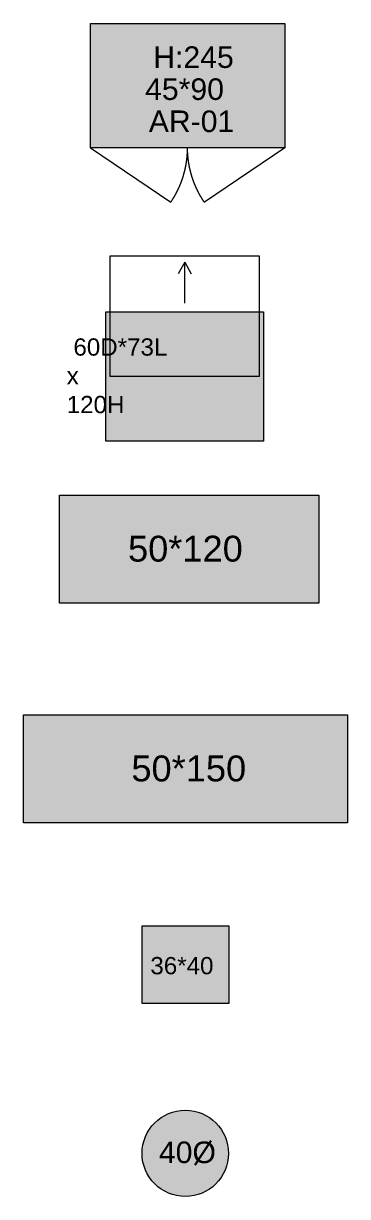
# Model space of a CAD drawing. Header units: metres. Extents: x -159911 to 166640, y -24366 to 155832.
# Drawn here: x -151632 to -136632, y 27918 to 82303 of the extents above; entities that cross this region are included whole.
import ezdxf

# ---------------------------------------------------------------- set-up
doc = ezdxf.new("R2010")
doc.units = ezdxf.units.M
doc.header["$LTSCALE"] = 15
doc.linetypes.add('ACAD_ISO03W100', pattern=[30, 12, -18])
doc.layers.get('0').update_dxf_attribs({"true_color": 0x000000})
doc.layers.add('DV_Furnitures', color=250, linetype='Continuous', lineweight=5, true_color=0x333333)
doc.layers.add('DV_Hatch bedroom', color=7, linetype='Continuous', lineweight=5, true_color=0xff9f7f)
doc.layers.add('DV_Text block', color=20, linetype='Continuous', true_color=0xff3f00)
doc.styles.add('Arial Regular', font='')
doc.styles.get('Arial Regular').set_extended_font_data('Arial')

# ---------------------------------------------------------------- blocks, each defined once
blk = doc.blocks.new('_U1024')
at = {"layer": 'DV_Hatch bedroom', "lineweight": 5, "extrusion": (0, 0, -1)}
blk.add_hatch(color=256, dxfattribs=at).paths.add_polyline_path([(-60, 0), (-60, -50), (60, -50), (60, 0)], flags=0)
at = {"color": 0, "linetype": 'ByBlock', "lineweight": 5}
blk.add_lwpolyline([(60, 0), (60, -50), (-60, -50), (-60, 0)], close=True, dxfattribs=at)
at = {"layer": 'DV_Text block', "insert": (-28.31, -18.8), "char_height": 12, "width": 128.2174, "attachment_point": 1, "style": 'Arial Regular'}
blk.add_mtext('50*120', dxfattribs=at)
blk = doc.blocks.new('_U1026')
at = {"layer": 'DV_Hatch bedroom', "lineweight": 5, "extrusion": (0, 0, -1)}
blk.add_hatch(color=256, dxfattribs=at).paths.add_polyline_path([(-260.557, 122.341), (-264.157, 122.341), (-264.157, 118.341), (-260.557, 118.341)], flags=0)
at = {"color": 0, "linetype": 'ByBlock', "lineweight": 5}
blk.add_lwpolyline([(260.557, 122.341), (264.157, 122.341), (264.157, 118.341), (260.557, 118.341)], close=True, dxfattribs=at)
at = {"layer": 'DV_Text block', "insert": (262, 118.715), "char_height": 0.8, "width": 7.31304, "attachment_point": 1, "rotation": 90, "style": 'Arial Regular'}
blk.add_mtext('36*40', dxfattribs=at)
blk = doc.blocks.new('_U1023')
at = {"layer": 'DV_Hatch bedroom', "lineweight": 5, "extrusion": (0, 0, -1)}
blk.add_hatch(color=256, dxfattribs=at).paths.add_polyline_path([(36.43, 60.04), (-36.57, 59.96), (-36.5, -0.04), (36.5, 0.04)], flags=0)
at = {"color": 0, "linetype": 'ACAD_ISO03W100', "lineweight": 5}
for p, q in [((0.09, 83.03), (-2.9, 77.62)), ((0.07, 64.08), (0.09, 83.03)), ((0.09, 83.03), (3.07, 77.61))]:
    blk.add_line(p, q, dxfattribs=at)
blk.add_lwpolyline([(-34.41, 86.04), (34.59, 85.96), (34.53, 29.96), (-34.47, 30.04)], close=True, dxfattribs=at)
at = {"color": 0, "linetype": 'ByBlock', "lineweight": 5}
blk.add_lwpolyline([(-36.43, 60.04), (36.57, 59.96), (36.5, -0.04), (-36.5, 0.04)], close=True, dxfattribs=at)
at = {"layer": 'DV_Text block', "insert": (-54.56, 47.76), "char_height": 8, "width": 108, "attachment_point": 1, "rotation": 359.9368, "style": 'Arial Regular'}
blk.add_mtext('{\\fArial; 60D*73L}\\P{\\fArial;x}\\P{\\fArial;120H}', dxfattribs=at)
blk = doc.blocks.new('_U1020')
at = {"layer": 'DV_Hatch bedroom', "lineweight": 5, "extrusion": (0, 0, -1)}
blk.add_hatch(color=256, dxfattribs=at).paths.add_polyline_path([(-45, -57.59), (45, -57.59), (45, 0), (-45, 0)], flags=0)
at = {"color": 0, "linetype": 'ACAD_ISO03W100', "lineweight": 5}
for p, q in [((-45, -57.59), (-7.81, -82.92)), ((45, -57.59), (7.81, -82.92))]:
    blk.add_line(p, q, dxfattribs=at)
at = {"color": 0, "linetype": 'ByBlock', "lineweight": 5}
blk.add_lwpolyline([(45, -57.59), (-45, -57.59), (-45, 0), (45, 0)], close=True, dxfattribs=at)
at = {"color": 0, "linetype": 'ACAD_ISO03W100', "lineweight": 5}
blk.add_arc((-45, -57.59), 45, 325.7454, 360, dxfattribs=at)
at = {"color": 0, "linetype": 'ACAD_ISO03W100', "lineweight": 5, "extrusion": (0, 0, -1)}
blk.add_arc((-45, -57.59), 45, 325.7454, 360, dxfattribs=at)
at = {"layer": 'DV_Text block', "char_height": 10, "attachment_point": 1, "style": 'Arial Regular'}
for s, insert, width in [('H:245', (-15.89, -10.62), 93.1522), ('45*90', (-19.65, -25.46), 91.413), ('AR-01', (-17.95, -40.35), 93.913)]:
    blk.add_mtext(s, dxfattribs=dict(at, insert=insert, width=width))
blk = doc.blocks.new('_U1027')
at = {"layer": 'DV_Hatch bedroom', "lineweight": 5}
blk.add_hatch(color=256, dxfattribs=at).paths.add_polyline_path([(20, 0), (20, 0.44), (19.98, 0.89), (19.95, 1.34), (19.92, 1.8), (19.87, 2.25), (19.82, 2.71), (19.75, 3.18), (19.67, 3.64), (19.57, 4.1), (19.47, 4.57), (19.36, 5.04), (19.23, 5.5), (19.09, 5.97), (18.94, 6.43), (18.77, 6.9), (18.6, 7.36), (18.41, 7.82), (18.21, 8.28), (17.99, 8.73), (17.77, 9.19), (17.53, 9.63), (17.28, 10.08), (17.01, 10.51), (16.74, 10.94), (16.45, 11.37), (16.16, 11.79), (15.85, 12.2), (15.53, 12.61), (15.2, 13), (14.85, 13.39), (14.5, 13.77), (14.14, 14.14), (13.77, 14.5), (13.39, 14.85), (13, 15.2), (12.61, 15.53), (12.2, 15.85), (11.79, 16.16), (11.37, 16.45), (10.94, 16.74), (10.51, 17.01), (10.08, 17.28), (9.63, 17.53), (9.19, 17.77), (8.73, 17.99), (8.28, 18.21), (7.82, 18.41), (7.36, 18.6), (6.9, 18.77), (6.43, 18.94), (5.97, 19.09), (5.5, 19.23), (5.04, 19.36), (4.57, 19.47), (4.1, 19.57), (3.64, 19.67), (3.18, 19.75), (2.71, 19.82), (2.25, 19.87), (1.8, 19.92), (1.34, 19.95), (0.89, 19.98), (0.44, 20), (0, 20), (-0.44, 20), (-0.89, 19.98), (-1.34, 19.95), (-1.8, 19.92), (-2.25, 19.87), (-2.71, 19.82), (-3.18, 19.75), (-3.64, 19.67), (-4.1, 19.57), (-4.57, 19.47), (-5.04, 19.36), (-5.5, 19.23), (-5.97, 19.09), (-6.43, 18.94), (-6.9, 18.77), (-7.36, 18.6), (-7.82, 18.41), (-8.28, 18.21), (-8.73, 17.99), (-9.19, 17.77), (-9.63, 17.53), (-10.08, 17.28), (-10.51, 17.01), (-10.94, 16.74), (-11.37, 16.45), (-11.79, 16.16), (-12.2, 15.85), (-12.61, 15.53), (-13, 15.2), (-13.39, 14.85), (-13.77, 14.5), (-14.14, 14.14), (-14.5, 13.77), (-14.85, 13.39), (-15.2, 13), (-15.53, 12.61), (-15.85, 12.2), (-16.16, 11.79), (-16.45, 11.37), (-16.74, 10.94), (-17.01, 10.51), (-17.28, 10.08), (-17.53, 9.63), (-17.77, 9.19), (-17.99, 8.73), (-18.21, 8.28), (-18.41, 7.82), (-18.6, 7.36), (-18.77, 6.9), (-18.94, 6.43), (-19.09, 5.97), (-19.23, 5.5), (-19.36, 5.04), (-19.47, 4.57), (-19.57, 4.1), (-19.67, 3.64), (-19.75, 3.18), (-19.82, 2.71), (-19.87, 2.25), (-19.92, 1.8), (-19.95, 1.34), (-19.98, 0.89), (-20, 0.44), (-20, 0), (-20, -0.44), (-19.98, -0.89), (-19.95, -1.34), (-19.92, -1.8), (-19.87, -2.25), (-19.82, -2.71), (-19.75, -3.18), (-19.67, -3.64), (-19.57, -4.1), (-19.47, -4.57), (-19.36, -5.04), (-19.23, -5.5), (-19.09, -5.97), (-18.94, -6.43), (-18.77, -6.9), (-18.6, -7.36), (-18.41, -7.82), (-18.21, -8.28), (-17.99, -8.73), (-17.77, -9.19), (-17.53, -9.63), (-17.28, -10.08), (-17.01, -10.51), (-16.74, -10.94), (-16.45, -11.37), (-16.16, -11.79), (-15.85, -12.2), (-15.53, -12.61), (-15.2, -13), (-14.85, -13.39), (-14.5, -13.77), (-14.14, -14.14), (-13.77, -14.5), (-13.39, -14.85), (-13, -15.2), (-12.61, -15.53), (-12.2, -15.85), (-11.79, -16.16), (-11.37, -16.45), (-10.94, -16.74), (-10.51, -17.01), (-10.08, -17.28), (-9.63, -17.53), (-9.19, -17.77), (-8.73, -17.99), (-8.28, -18.21), (-7.82, -18.41), (-7.36, -18.6), (-6.9, -18.77), (-6.43, -18.94), (-5.97, -19.09), (-5.5, -19.23), (-5.04, -19.36), (-4.57, -19.47), (-4.1, -19.57), (-3.64, -19.67), (-3.18, -19.75), (-2.71, -19.82), (-2.25, -19.87), (-1.8, -19.92), (-1.34, -19.95), (-0.89, -19.98), (-0.44, -20), (0, -20), (0.44, -20), (0.89, -19.98), (1.34, -19.95), (1.8, -19.92), (2.25, -19.87), (2.71, -19.82), (3.18, -19.75), (3.64, -19.67), (4.1, -19.57), (4.57, -19.47), (5.04, -19.36), (5.5, -19.23), (5.97, -19.09), (6.43, -18.94), (6.9, -18.77), (7.36, -18.6), (7.82, -18.41), (8.28, -18.21), (8.73, -17.99), (9.19, -17.77), (9.63, -17.53), (10.08, -17.28), (10.51, -17.01), (10.94, -16.74), (11.37, -16.45), (11.79, -16.16), (12.2, -15.85), (12.61, -15.53), (13, -15.2), (13.39, -14.85), (13.77, -14.5), (14.14, -14.14), (14.5, -13.77), (14.85, -13.39), (15.2, -13), (15.53, -12.61), (15.85, -12.2), (16.16, -11.79), (16.45, -11.37), (16.74, -10.94), (17.01, -10.51), (17.28, -10.08), (17.53, -9.63), (17.77, -9.19), (17.99, -8.73), (18.21, -8.28), (18.41, -7.82), (18.6, -7.36), (18.77, -6.9), (18.94, -6.43), (19.09, -5.97), (19.23, -5.5), (19.36, -5.04), (19.47, -4.57), (19.57, -4.1), (19.67, -3.64), (19.75, -3.18), (19.82, -2.71), (19.87, -2.25), (19.92, -1.8), (19.95, -1.34), (19.98, -0.89), (20, -0.44)], flags=0)
at = {"color": 0, "linetype": 'ByBlock', "lineweight": 5}
blk.add_circle((0, 0), 20, dxfattribs=at)
at = {"layer": 'DV_Text block'}
blk.add_line((4.59, -5.3), (12, 6.02), dxfattribs=at)
at = {"layer": 'DV_Text block', "insert": (-12.22, 5.5), "char_height": 10, "width": 71.3043, "attachment_point": 1, "style": 'Arial Regular'}
blk.add_mtext('40O', dxfattribs=at)
blk = doc.blocks.new('_U1025')
at = {"layer": 'DV_Hatch bedroom', "lineweight": 5, "extrusion": (0, 0, -1)}
blk.add_hatch(color=256, dxfattribs=at).paths.add_polyline_path([(-161.98, -633.17), (-161.98, -683.17), (-11.98, -683.17), (-11.98, -633.17)], flags=0)
at = {"color": 0, "linetype": 'ByBlock', "lineweight": 5}
blk.add_lwpolyline([(161.98, -633.17), (161.98, -683.17), (11.98, -683.17), (11.98, -633.17)], close=True, dxfattribs=at)
at = {"layer": 'DV_Text block', "insert": (61.93, -651.98), "char_height": 12, "width": 128.2174, "attachment_point": 1, "style": 'Arial Regular'}
blk.add_mtext('50*150', dxfattribs=at)

msp = doc.modelspace()

# ---------------------------------------------------------------- block references
at = {"layer": 'DV_Furnitures', "xscale": 100, "yscale": 100, "zscale": 100}
for name, p in [('_U1020', (-144037, 82303)), ('_U1025', (-152830, 113563)), ('_U1027', (-144141, 29918))]:
    msp.add_blockref(name, p, dxfattribs=at)
at = {"layer": 'DV_Furnitures'}
for name, p, xscale, yscale, zscale, rotation in [('_U1023', (-144170, 62933), 100, 100, 100, 0.06318766854006676), ('_U1026', (-264473, 301022), 1000, 1000, 1000, 270)]:
    msp.add_blockref(name, p, dxfattribs=dict(at, xscale=xscale, yscale=yscale, zscale=zscale, rotation=rotation))
at = {"layer": 'DV_Furnitures', "lineweight": 5, "xscale": 100, "yscale": 100, "zscale": 100}
msp.add_blockref('_U1024', (-143961, 60433), dxfattribs=at)

doc.saveas('drawing.dxf')
